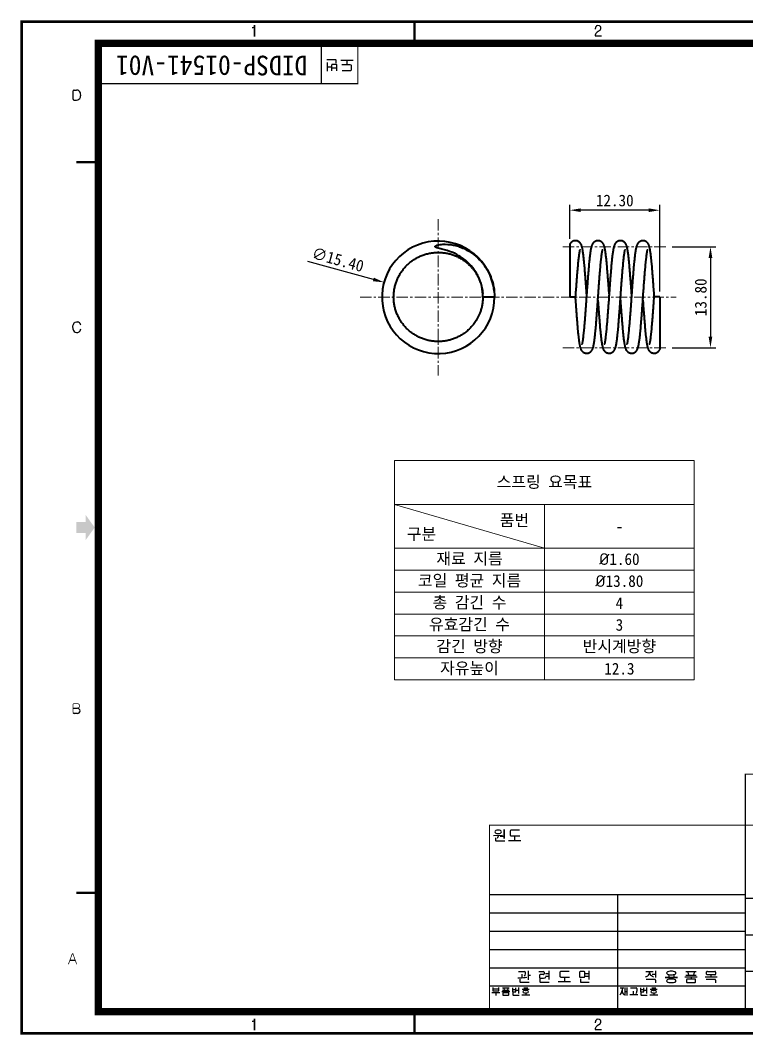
# Model space of a CAD drawing. Header units: millimetres. Extents: x 20 to 420, y 20 to 297.
# Drawn here: x 19.6 to 218.4, y 19.6 to 297.4 of the extents above; entities that cross this region are included whole.
import ezdxf

# ---------------------------------------------------------------- set-up
doc = ezdxf.new("R2010")
doc.units = ezdxf.units.MM
doc.header["$LTSCALE"] = 10
doc.header["$MEASUREMENT"] = 0
doc.linetypes.add('CENTER', pattern=[2, 1.25, -0.25, 0.25, -0.25])
doc.layers.get('0').update_dxf_attribs({"color": 6})
doc.layers.add('0 @ 1', color=6, linetype='Continuous')
for name, color, linetype, lineweight in [('CENTER', 1, 'CENTER', 9), ('DIM', 2, 'Continuous', 9), ('OUTLINE', 3, 'Continuous', 40)]:
    doc.layers.add(name, color=color, linetype=linetype, lineweight=lineweight)
doc.styles.get("Standard").update_dxf_attribs({"font": '', "height": 3.2})
doc.styles.get('Standard').set_extended_font_data('GulimChe')
doc.dimstyles.new('척도 2배 - (x.xx)', dxfattribs={"dimtxt": 3.2, "dimasz": 3, "dimexe": 1.5, "dimexo": 1.5, "dimgap": 1, "dimtad": 1, "dimlfac": 0.5, "dimzin": 0, "dimdsep": 46, "dimtxsty": 'Standard', "dimcen": 0, "dimclrd": 2, "dimclre": 2, "dimclrt": 2, "dimaunit": 1, "dimadec": 1, "dimazin": 0, "dimtfac": 0.75, "dimtmove": 0, "dimatfit": 0, "dimfxl": 1, "dimtolj": 1, "dimtzin": 0, "dimarcsym": 0})

# ---------------------------------------------------------------- blocks, each defined once
blk = doc.blocks.new('A-3_규격도면_동인광학')
blk.add_hatch(color=256).paths.add_polyline_path([(15, 137), (17.5, 137), (17.5, 135), (20, 138.5), (17.5, 142), (17.5, 140), (15, 140)])
for p, q in [((63.07, 275.38), (63.32, 275.38)), ((63.73, 272.93), (63.73, 275.99)), ((63.73, 275.99), (63.73, 272.93)), ((156.98, 274.96), (156.98, 275.22)), ((156.9, 273.09), (158.65, 273.09)), ((157.84, 274.33), (157.74, 274.26)), ((158.18, 274.56), (157.84, 274.33)), ((158.26, 274.63), (158.18, 274.56)), ((82, 270), (82, 260)), ((85.87, 266.55), (83.48, 266.55)), ((83.73, 263.42), (83.73, 265.84)), ((84.63, 264.48), (83.73, 264.48)), ((84.81, 265.01), (84.81, 263.52)), ((86.28, 264.22), (84.81, 264.22)), ((86.07, 265.22), (84.99, 265.22)), ((86.06, 265.64), (86.06, 266.4)), ((86.28, 263.52), (86.28, 265.05)), ((90.69, 266.36), (87.36, 266.36)), ((90.02, 265.12), (87.64, 265.12)), ((89.03, 265.33), (89.03, 266.36)), ((90.27, 263.83), (90.27, 264.89)), ((87.68, 263.62), (90.05, 263.62)), ((14.11, 255.76), (14.11, 258)), ((14.35, 258.23), (15.04, 258.23)), ((16.18, 193.86), (16.14, 194.04)), ((14.1, 89.02), (15.24, 89.02)), ((15.24, 89.02), (15.26, 89.02)), ((15.31, 87.56), (14.35, 87.56)), ((131.98, 53.34), (131.98, 55.81)), ((131.98, 55.81), (131.98, 53.34)), ((136.23, 55.6), (133.86, 55.6)), ((129.11, 54.2), (131.59, 54.27)), ((129.66, 53.56), (129.66, 52.9)), ((130.36, 54.23), (130.37, 53.91)), ((131.98, 53.87), (130.96, 53.87)), ((133.22, 52.86), (136.55, 52.86)), ((133.64, 55.39), (133.64, 54.33)), ((133.89, 54.1), (136.27, 54.1)), ((134.88, 53.9), (134.88, 52.86)), ((129.87, 52.68), (132.24, 52.68)), ((128, 38), (198, 38)), ((163, 38), (163, 7)), ((198, 37), (253, 37)), ((128, 33), (198, 33)), ((128, 28), (198, 28)), ((198, 27), (253, 27)), ((128, 23), (198, 23)), ((13.21, 20.04), (14.68, 20.04)), ((128, 18), (198, 18)), ((135.98, 16.93), (137.61, 16.93)), ((138.54, 17.16), (138.54, 14.69)), ((141.51, 16.95), (142.68, 16.95)), ((142.95, 16.76), (142.95, 16.34)), ((144.21, 17.16), (144.21, 14.72)), ((147.25, 16.73), (147.25, 15.67)), ((149.84, 16.94), (147.47, 16.94)), ((152.64, 16.75), (152.64, 15.56)), ((153.9, 16.94), (152.85, 16.94)), ((154.09, 15.56), (154.09, 16.72)), ((155.19, 17.16), (155.19, 14.72)), ((170.79, 16.97), (172.81, 16.97)), ((171.8, 16.97), (171.8, 16.65)), ((173.45, 17.17), (173.45, 15.35)), ((181.75, 16.92), (184.53, 16.92)), ((182.3, 16.77), (182.47, 15.98)), ((183.97, 16.75), (183.79, 15.98)), ((187.39, 16.22), (187.39, 16.83)), ((187.63, 16.98), (189.68, 16.98)), ((189.86, 16.77), (189.86, 16.22)), ((198, 17), (253, 17)), ((135.78, 15.21), (136.3, 15.22)), ((136.3, 14.87), (136.3, 14.23)), ((136.56, 14.01), (138.83, 14.01)), ((136.81, 16.25), (136.81, 15.24)), ((139.19, 15.89), (138.54, 15.89)), ((141.65, 15.95), (141.65, 15.38)), ((141.79, 14.95), (141.79, 14.23)), ((141.83, 15.14), (142.16, 15.13)), ((142.72, 16.12), (141.88, 16.12)), ((142.04, 14.01), (144.32, 14.01)), ((143.29, 16.45), (144.21, 16.45)), ((143.29, 15.71), (144.21, 15.71)), ((146.83, 14.2), (150.16, 14.2)), ((147.5, 15.44), (149.88, 15.44)), ((148.49, 15.23), (148.49, 14.2)), ((152.84, 15.37), (153.88, 15.37)), ((152.86, 14.95), (152.86, 14.23)), ((153.11, 14.01), (155.29, 14.01)), ((154.26, 16.45), (155.19, 16.45)), ((154.27, 15.71), (155.19, 15.71)), ((170.89, 14.83), (173.22, 14.83)), ((172.54, 16.26), (173.45, 16.26)), ((173.42, 14.6), (173.42, 13.84)), ((179.41, 15.35), (176.07, 15.35)), ((176.07, 15.35), (179.41, 15.35)), ((177.03, 16.01), (177.03, 15.35)), ((178.44, 16.02), (178.44, 15.35)), ((181.47, 15.45), (184.82, 15.45)), ((181.75, 15.98), (184.53, 15.98)), ((181.9, 14.7), (181.9, 14.1)), ((184.19, 14.86), (182.09, 14.86)), ((182.14, 13.95), (184.19, 13.95)), ((183.13, 15.45), (183.13, 14.86)), ((184.37, 14.15), (184.37, 14.7)), ((186.96, 15.48), (190.31, 15.48)), ((187.31, 14.81), (189.64, 14.81)), ((189.68, 16.07), (187.58, 16.07)), ((188.63, 15.48), (188.63, 16.07)), ((189.85, 14.59), (189.85, 13.83)), ((128, 13), (198, 13)), ((128.62, 11.22), (130.85, 11.22)), ((128.91, 12.54), (128.91, 11.79)), ((128.91, 12.2), (130.56, 12.2)), ((129.05, 11.66), (130.43, 11.66)), ((129.74, 11.22), (129.74, 10.37)), ((130.56, 11.82), (130.56, 12.54)), ((131.35, 11.49), (133.58, 11.49)), ((131.53, 12.47), (133.39, 12.47)), ((131.53, 11.84), (133.39, 11.84)), ((131.9, 12.37), (132.02, 11.84)), ((132.46, 11.49), (132.46, 11.09)), ((133.02, 12.36), (132.9, 11.84)), ((134.27, 12.51), (134.27, 11.49)), ((134.27, 12.05), (135.24, 12.05)), ((134.4, 11.37), (135.13, 11.37)), ((135.24, 11.52), (135.24, 12.51)), ((135.37, 11.87), (135.96, 11.87)), ((135.96, 12.58), (135.96, 10.96)), ((136.95, 12.09), (138.89, 12.09)), ((137.37, 12.45), (138.47, 12.45)), ((137.82, 11.76), (137.91, 11.76)), ((137.91, 11.76), (138, 11.76)), ((163.75, 12.44), (164.78, 12.44)), ((164.26, 12.44), (164.26, 11.82)), ((165.05, 12.59), (165.05, 10.36)), ((165.05, 11.47), (165.59, 11.47)), ((165.59, 12.59), (165.59, 10.36)), ((166.58, 12.46), (168.15, 12.46)), ((167.34, 11.59), (167.34, 10.63)), ((168.32, 12.3), (168.32, 11.6)), ((169.29, 12.51), (169.29, 11.49)), ((169.29, 12.05), (170.27, 12.05)), ((169.42, 11.37), (170.15, 11.37)), ((170.27, 11.52), (170.27, 12.51)), ((170.39, 11.87), (170.99, 11.87)), ((170.99, 12.58), (170.99, 10.96)), ((171.97, 12.09), (173.91, 12.09)), ((172.39, 12.45), (173.49, 12.45)), ((172.84, 11.76), (172.93, 11.76)), ((172.93, 11.76), (173.03, 11.76)), ((131.64, 10.99), (131.64, 10.59)), ((133.17, 11.09), (131.76, 11.09)), ((131.8, 10.49), (133.17, 10.49)), ((133.29, 10.62), (133.29, 10.99)), ((134.41, 11.1), (134.41, 10.59)), ((134.54, 10.49), (136.13, 10.49)), ((136.81, 10.6), (139.03, 10.6)), ((137.91, 11.04), (137.82, 11.04)), ((138, 11.04), (137.91, 11.04)), ((137.91, 11.04), (137.91, 10.6)), ((166.39, 10.63), (168.62, 10.63)), ((169.43, 11.1), (169.43, 10.59)), ((169.56, 10.49), (171.15, 10.49)), ((171.83, 10.6), (174.06, 10.6)), ((172.93, 11.04), (172.84, 11.04)), ((173.03, 11.04), (172.93, 11.04)), ((172.93, 11.04), (172.93, 10.6)), ((63.07, 3.35), (63.32, 3.35)), ((63.73, 0.91), (63.73, 3.96)), ((63.73, 3.96), (63.73, 0.91)), ((156.98, 2.93), (156.98, 3.2)), ((156.9, 1.07), (158.65, 1.07)), ((157.84, 2.3), (157.74, 2.24)), ((158.18, 2.54), (157.84, 2.3)), ((158.26, 2.6), (158.18, 2.54))]:
    blk.add_line(p, q)
for points, const_width in [([(0, 0), (0, 277), (400, 277), (400, 0)], 0.7), ([(21, 6), (21, 271), (394, 271), (394, 6)], 2)]:
    blk.add_lwpolyline(points, close=True, dxfattribs=dict(const_width=const_width))
for points, const_width in [([(107.5, 277), (107.5, 270.33)], 0.7), ([(22, 260), (92, 260), (92, 270)], 0.3), ([(15, 238.5), (21.67, 238.5)], 0.7), ([(198, 7), (198, 71), (393, 71)], 0.3), ([(128, 7), (128, 57), (393, 57)], 0.3), ([(15, 38.5), (21.67, 38.5)], 0.7), ([(107.5, 0), (107.5, 6.67)], 0.7)]:
    blk.add_lwpolyline(points, dxfattribs=dict(const_width=const_width))
at = {"const_width": 0.2}
for points in [[(14.1, 87.81), (14.1, 90.08, -0.443983), (14.33, 90.29), (15.24, 90.29, -1), (15.24, 89.02), (14.1, 89.02)], [(12.79, 18.9), (13.87, 21.81, -0.756384), (14.04, 21.8), (15.09, 18.92)]]:
    blk.add_lwpolyline(points, format="xyb", dxfattribs=at)
for centre, radius, start, end in [((63.32, 275.8), 0.418, 270, 351.8564), ((157.65, 275.22), 0.675, 135.3614, 180), ((157.57, 275.31), 0.56, 116.1126, 135.3614), ((157.74, 274.95), 0.951, 75.511, 116.1126), ((157.84, 275.33), 0.566, 52.7857, 75.511), ((157.74, 275.19), 0.74, 352.4081, 52.7857), ((157.61, 275.21), 0.862, 318.1085, 352.4081), ((158.42, 273.05), 1.52, 161.3803, 178.4124), ((157.65, 273.31), 0.705, 132.8749, 161.3803), ((159.75, 271.05), 3.8, 121.9901, 132.8749), ((84.99, 265.04), 0.181, 90, 191.0214), ((85.9, 266.4), 0.157, 0, 104.5405), ((86.1, 265.05), 0.179, 0, 97.6654), ((90.04, 264.89), 0.23, 0, 93.1332), ((90.05, 263.83), 0.217, 270, 359.9617), ((14.35, 258), 0.234, 89.9627, 180), ((14.35, 255.75), 0.241, 177.6028, 269.7704), ((14.69, 339.44), 83.93, 269.7704, 270.2296), ((15.02, 256.63), 1.12, 270.2296, 341.2755), ((15.04, 257.12), 1.11, 18.7245, 90), ((14.3, 256.87), 1.88, 341.2755, 18.7245), ((15.03, 193.78), 0.968, 126.0964, 153.4408), ((14.92, 193.92), 0.786, 112.6651, 126.0964), ((15.21, 193.24), 1.52, 84.5855, 112.6651), ((15.27, 193.91), 0.857, 49.4232, 84.5855), ((15.2, 193.83), 0.962, 12.5369, 49.4232), ((15.89, 193.35), 1.93, 153.4408, 179.3877), ((15.94, 193.35), 1.97, 179.3877, 207.825), ((15.05, 192.88), 0.971, 207.825, 248.4845), ((15.15, 193.14), 1.26, 248.4845, 279.0922), ((15.2, 192.85), 0.954, 279.0922, 325.2032), ((14.87, 193.08), 1.36, 325.2032, 351.393), ((15.26, 88.29), 0.727, 273.6048, 90), ((14.35, 87.81), 0.249, 181.3239, 270), ((130.37, 53.68), 1.97, 90, 109.7033), ((130.37, 53.68), 1.97, 70.2967, 90), ((133.86, 55.39), 0.217, 90, 179.9617), ((129.85, 55.13), 0.429, 109.7033, 172.0326), ((129.85, 55.24), 0.429, 187.9674, 250.2967), ((129.87, 52.9), 0.216, 180, 270.036), ((130.37, 56.69), 1.97, 250.2967, 270), ((129.76, 53.89), 0.602, 313.5964, 1.5108), ((130.37, 56.69), 1.97, 270, 289.7033), ((130.89, 55.13), 0.429, 7.9674, 70.2967), ((130.89, 55.24), 0.429, 289.7033, 352.0326), ((133.87, 54.33), 0.23, 180, 273.1332), ((137.61, 16.7), 0.224, 5.8584, 90), ((135.83, 16.52), 2.01, 354.1416, 5.8584), ((142.68, 16.66), 0.29, 19.9366, 90), ((147.47, 16.73), 0.217, 90, 179.9617), ((152.85, 16.73), 0.211, 90, 174.1511), ((153.87, 16.72), 0.223, 0, 81.4867), ((176.82, 16.5), 0.362, 130.787, 175.4096), ((176.99, 16.31), 0.62, 105.5854, 130.787), ((177.63, 14.03), 2.98, 94.5784, 105.5854), ((177.73, 12.69), 4.33, 90, 94.5784), ((177.73, 12.69), 4.33, 85.4216, 90), ((177.84, 14.03), 2.98, 74.4146, 85.4216), ((178.48, 16.31), 0.62, 49.213, 74.4146), ((178.64, 16.5), 0.362, 4.5904, 49.213), ((187.56, 16.83), 0.163, 63.6984, 180), ((189.68, 16.8), 0.179, 352.4097, 90), ((136.15, 25.5), 10.28, 270.7952, 281.7846), ((136.52, 14.23), 0.218, 180, 278.834), ((136.77, 16.42), 1.07, 316.4472, 354.1416), ((141.88, 15.88), 0.243, 90, 162.7327), ((141.89, 15.38), 0.247, 180, 255.9206), ((142.01, 14.23), 0.218, 180, 278.834), ((142.27, 17.94), 2.82, 267.8535, 294.1102), ((142.73, 16.34), 0.223, 268.9289, 0), ((147.48, 15.67), 0.23, 180, 273.1332), ((152.83, 15.56), 0.198, 180, 272.2398), ((153.08, 14.23), 0.218, 180, 278.834), ((153.88, 15.58), 0.214, 270, 355.6406), ((170.17, 17.28), 1.89, 285.8538, 306.2125), ((170.48, 16.85), 1.37, 306.2125, 332.5484), ((170.87, 16.65), 0.93, 332.5484, 0), ((172.71, 16.65), 0.912, 180, 209.5054), ((172.86, 16.73), 1.08, 209.5054, 237.9626), ((174.78, 19.8), 4.7, 237.9626, 246.4471), ((173.22, 14.62), 0.204, 354.4055, 90), ((176.82, 16.56), 0.362, 184.5904, 229.213), ((176.82, 14.36), 0.362, 130.787, 175.4096), ((176.82, 14.42), 0.362, 184.5904, 229.213), ((176.99, 16.76), 0.62, 229.213, 254.4146), ((176.99, 14.17), 0.62, 105.5854, 130.787), ((176.99, 14.62), 0.62, 229.213, 254.4146), ((177.63, 19.03), 2.98, 254.4146, 265.4216), ((177.63, 11.89), 2.98, 94.5784, 105.5854), ((177.63, 16.89), 2.98, 254.4146, 265.4216), ((177.73, 20.38), 4.33, 265.4216, 270), ((177.73, 10.55), 4.33, 90, 94.5784), ((177.73, 18.24), 4.33, 265.4216, 270), ((177.73, 20.38), 4.33, 270, 274.5784), ((177.73, 10.55), 4.33, 85.4216, 90), ((177.73, 18.24), 4.33, 270, 274.5784), ((177.84, 19.03), 2.98, 274.5784, 285.5854), ((177.84, 11.89), 2.98, 74.4146, 85.4216), ((177.84, 16.89), 2.98, 274.5784, 285.5854), ((178.48, 16.76), 0.62, 285.5854, 310.787), ((178.48, 14.17), 0.62, 49.213, 74.4146), ((178.48, 14.62), 0.62, 285.5854, 310.787), ((178.64, 16.56), 0.362, 310.787, 355.4096), ((178.64, 14.36), 0.362, 4.5904, 49.213), ((178.64, 14.42), 0.362, 310.787, 355.4096), ((182.09, 14.67), 0.187, 90, 169.1835), ((182.07, 14.1), 0.163, 180, 296.3016), ((184.22, 14.7), 0.154, 0, 98.8347), ((184.19, 14.13), 0.179, 270, 7.5903), ((187.58, 16.26), 0.187, 190.8165, 270), ((189.64, 14.61), 0.204, 354.4055, 90), ((189.71, 16.22), 0.154, 261.1653, 0), ((129.04, 11.79), 0.131, 180, 274.282), ((130.43, 11.79), 0.133, 270, 11.7778), ((134.39, 11.49), 0.12, 180, 277.6654), ((135.13, 11.5), 0.121, 270, 11.0214), ((137.46, 11.37), 0.306, 117.2376, 174.097), ((137.46, 11.43), 0.306, 185.903, 242.7624), ((137.82, 10.66), 1.1, 90, 117.2376), ((137.82, 12.14), 1.1, 242.7624, 270), ((138, 10.66), 1.1, 62.7624, 90), ((138, 12.14), 1.1, 270, 297.2376), ((138.37, 11.37), 0.306, 5.903, 62.7624), ((138.37, 11.43), 0.306, 297.2376, 354.097), ((162.62, 11.82), 1.64, 310.6997, 0), ((165.87, 11.82), 1.61, 180, 230.1829), ((167.35, 11.6), 0.979, 320.2059, 0), ((168.15, 12.28), 0.178, 4.5, 90), ((169.41, 11.49), 0.12, 180, 277.6654), ((170.15, 11.5), 0.121, 270, 11.0214), ((172.48, 11.37), 0.306, 117.2376, 174.097), ((172.48, 11.43), 0.306, 185.903, 242.7624), ((172.84, 10.66), 1.1, 90, 117.2376), ((172.84, 12.14), 1.1, 242.7624, 270), ((173.03, 10.66), 1.1, 62.7624, 90), ((173.03, 12.14), 1.1, 270, 297.2376), ((173.39, 11.37), 0.306, 5.903, 62.7624), ((173.39, 11.43), 0.306, 297.2376, 354.097), ((131.76, 10.97), 0.125, 90, 169.1835), ((131.75, 10.59), 0.108, 180, 296.3016), ((133.18, 10.99), 0.103, 0, 98.8347), ((133.17, 10.61), 0.119, 270, 7.5903), ((134.52, 10.59), 0.105, 180, 284.5405), ((169.54, 10.59), 0.105, 180, 284.5405), ((63.32, 3.77), 0.418, 270, 351.8564), ((157.65, 3.2), 0.675, 135.3614, 180), ((157.57, 3.28), 0.56, 116.1126, 135.3614), ((157.74, 2.93), 0.951, 75.511, 116.1126), ((157.84, 3.3), 0.566, 52.7857, 75.511), ((157.74, 3.16), 0.74, 352.4081, 52.7857), ((157.61, 3.18), 0.862, 318.1085, 352.4081), ((158.42, 1.02), 1.52, 161.3803, 178.4124), ((157.65, 1.28), 0.705, 132.8749, 161.3803), ((159.75, -0.98), 3.8, 121.9901, 132.8749)]:
    blk.add_arc(centre, radius, start, end)
blk = doc.blocks.new('*D13')
at = {"layer": 'Defpoints', "color": 0, "ltscale": 0.5, "transparency": 16777216}
for p in [(119.15, 225.61), (148.84, 217.43)]:
    blk.add_point(p, dxfattribs=at)
at = {"layer": 'DIM', "color": 2, "lineweight": -2, "ltscale": 0.5, "transparency": 16777216}
blk.add_line((116.26, 226.41), (98.29, 231.36), dxfattribs=at)
at = {"layer": 'DIM', "color": 2, "ltscale": 0.5, "transparency": 16777216}
blk.add_solid([(116.39, 226.89), (116.12, 225.92), (119.15, 225.61)], dxfattribs=at)
at = {"layer": 'DIM', "color": 2, "ltscale": 0.5, "transparency": 16777216, "insert": (106.53, 231.83), "char_height": 3.2, "attachment_point": 5, "rotation": 344.5919}
blk.add_mtext('\\A1;∅15.40', dxfattribs=at)
blk = doc.blocks.new('*D14')
at = {"layer": 'Defpoints', "color": 0, "ltscale": 0.5, "transparency": 16777216}
for p in [(196.48, 235.32), (196.48, 207.72), (208.45, 207.72)]:
    blk.add_point(p, dxfattribs=at)
at = {"layer": 'DIM', "color": 2, "lineweight": -2, "ltscale": 0.5, "transparency": 16777216}
for p, q in [((197.98, 235.32), (209.95, 235.32)), ((208.45, 232.32), (208.45, 210.72)), ((197.98, 207.72), (209.95, 207.72))]:
    blk.add_line(p, q, dxfattribs=at)
at = {"layer": 'DIM', "color": 2, "ltscale": 0.5, "transparency": 16777216}
for points in [[(207.95, 232.32), (208.95, 232.32), (208.45, 235.32)], [(207.95, 210.72), (208.95, 210.72), (208.45, 207.72)]]:
    blk.add_solid(points, dxfattribs=at)
at = {"layer": 'DIM', "color": 2, "ltscale": 0.5, "transparency": 16777216, "insert": (205.8, 221.52), "char_height": 3.2, "attachment_point": 5, "rotation": 90}
blk.add_mtext('\\A1;13.80', dxfattribs=at)
blk = doc.blocks.new('*D15')
at = {"layer": 'Defpoints', "color": 0, "ltscale": 0.5, "transparency": 16777216}
for p in [(169.97, 245.36), (169.97, 236.04), (194.57, 221.61)]:
    blk.add_point(p, dxfattribs=at)
at = {"layer": 'DIM', "color": 2, "lineweight": -2, "ltscale": 0.5, "transparency": 16777216}
for p, q in [((169.97, 237.54), (169.97, 246.86)), ((191.57, 245.36), (172.97, 245.36)), ((194.57, 223.11), (194.57, 246.86))]:
    blk.add_line(p, q, dxfattribs=at)
at = {"layer": 'DIM', "color": 2, "ltscale": 0.5, "transparency": 16777216}
for points in [[(172.97, 245.86), (172.97, 244.86), (169.97, 245.36)], [(191.57, 245.86), (191.57, 244.86), (194.57, 245.36)]]:
    blk.add_solid(points, dxfattribs=at)
at = {"layer": 'DIM', "color": 2, "ltscale": 0.5, "transparency": 16777216, "insert": (182.27, 248), "char_height": 3.2, "attachment_point": 5}
blk.add_mtext('\\A1;12.30', dxfattribs=at)

msp = doc.modelspace()

# ---------------------------------------------------------------- linework, layer by layer
at = {"layer": 'CENTER', "ltscale": 0.25}
for p, q in [((133.995, 242.918), (133.995, 200.118)), ((168.086, 235.318), (196.484, 235.318)), ((112.579, 221.518), (199.037, 221.518)), ((168.086, 207.718), (196.484, 207.718))]:
    msp.add_line(p, q, dxfattribs=at)
at = {"layer": 'DIM'}
for p, q in [((122.04, 116.82), (122.04, 176.82)), ((204.038, 176.82), (122.04, 176.82)), ((204.038, 116.82), (204.038, 176.82)), ((204.038, 164.82), (122.04, 164.82)), ((163.039, 152.82), (122.04, 164.82)), ((163.039, 116.82), (163.039, 164.82)), ((204.038, 152.82), (122.04, 152.82)), ((204.038, 146.82), (122.04, 146.82)), ((204.038, 140.82), (122.04, 140.82)), ((204.038, 134.82), (122.04, 134.82)), ((204.038, 128.82), (122.04, 128.82)), ((204.038, 122.82), (122.04, 122.82)), ((204.038, 116.82), (122.04, 116.82))]:
    msp.add_line(p, q, dxfattribs=at)
at = {"layer": 'OUTLINE'}
for p, q in [((146.188, 221.609), (149.388, 221.609)), ((169.971, 221.609), (171.571, 221.609)), ((194.571, 221.609), (192.971, 221.609))]:
    msp.add_line(p, q, dxfattribs=at)
msp.add_arc((133.995, 221.518), 15.394, 6.09651, 0.33824, dxfattribs=at)
for points, knots in [([(146.188, 221.609), (146.188, 222.573), (146.081, 223.524), (145.76, 224.931), (145.627, 225.394), (145.313, 226.295), (145.132, 226.735), (144.721, 227.593), (144.492, 228.012), (143.985, 228.827), (143.708, 229.222), (142.822, 230.349), (142.158, 231.03), (141.05, 231.95), (140.662, 232.238), (139.868, 232.769), (139.458, 233.012), (138.197, 233.681), (137.304, 234.042), (135.929, 234.475), (135.465, 234.601), (134.765, 234.776), (134.531, 234.832), (134.064, 234.946), (133.83, 235.002), (133.486, 235.112), (133.371, 235.152), (133.215, 235.243), (133.162, 235.279), (133.122, 235.36), (133.118, 235.392), (133.134, 235.451), (133.152, 235.477), (133.212, 235.544), (133.263, 235.578), (133.366, 235.638), (133.419, 235.664), (133.583, 235.734), (133.697, 235.772), (134.267, 235.936), (134.737, 235.996), (136.158, 236.086), (137.094, 236.007), (138.487, 235.735), (138.946, 235.618), (139.841, 235.339), (140.279, 235.177), (141.139, 234.809), (141.559, 234.603), (142.383, 234.145), (142.786, 233.894), (143.944, 233.088), (144.654, 232.48), (145.63, 231.464), (145.942, 231.106), (146.525, 230.365), (146.797, 229.983), (147.555, 228.803), (147.985, 227.971), (148.686, 226.214), (148.948, 225.314), (149.299, 223.486), (149.388, 222.556), (149.388, 221.609)], [0, 0, 0, 0, 0.0625, 0.0625, 0.09375, 0.09375, 0.125, 0.125, 0.15625, 0.15625, 0.1875, 0.1875, 0.25, 0.25, 0.28125, 0.28125, 0.3125, 0.3125, 0.375, 0.375, 0.40625, 0.40625, 0.421875, 0.421875, 0.4375, 0.4375, 0.4453125, 0.4453125, 0.4492187, 0.4492187, 0.4511719, 0.4511719, 0.453125, 0.453125, 0.4570312, 0.4570312, 0.4609375, 0.4609375, 0.46875, 0.46875, 0.5, 0.5, 0.5625, 0.5625, 0.59375, 0.59375, 0.625, 0.625, 0.65625, 0.65625, 0.6875, 0.6875, 0.75, 0.75, 0.78125, 0.78125, 0.8125, 0.8125, 0.875, 0.875, 0.9375, 0.9375, 1, 1, 1, 1]), ([(174.584, 222.509), (174.582, 222.531), (174.567, 222.749), (174.536, 223.194), (174.488, 223.856), (174.43, 224.65), (174.363, 225.556), (174.287, 226.563), (174.208, 227.581), (174.127, 228.583), (174.048, 229.547), (173.977, 230.384), (173.909, 231.106), (173.848, 231.725), (173.786, 232.306), (173.719, 232.886), (173.65, 233.43), (173.582, 233.916), (173.521, 234.304), (173.465, 234.632), (173.404, 234.949), (173.34, 235.236), (173.273, 235.48), (173.207, 235.684), (173.135, 235.866), (173.063, 236.016), (172.984, 236.157), (172.881, 236.31), (172.751, 236.466), (172.597, 236.612), (172.416, 236.749), (172.14, 236.897), (171.842, 236.984), (171.568, 237.013), (171.327, 237.005), (171.046, 236.953), (170.778, 236.849), (170.562, 236.72), (170.403, 236.596), (170.289, 236.486), (170.21, 236.399), (170.129, 236.298), (170.045, 236.177), (169.995, 236.084), (169.97, 236.038)], [0, 0, 0, 0, 0.0025563, 0.0264207, 0.05394, 0.0831409, 0.1238601, 0.1665369, 0.2110471, 0.2569287, 0.3025597, 0.3479408, 0.3822594, 0.4167743, 0.451424, 0.4855249, 0.5271363, 0.5640613, 0.5962504, 0.6245616, 0.6542464, 0.6862912, 0.7118526, 0.7354165, 0.7560862, 0.7738494, 0.7848529, 0.7974115, 0.8117121, 0.8235447, 0.8366165, 0.8524108, 0.8699754, 0.8817575, 0.8938954, 0.9063709, 0.9226587, 0.9354871, 0.9461867, 0.9546357, 0.9613984, 0.9691722, 0.9844132, 1, 1, 1, 1]), ([(180.734, 222.509), (180.732, 222.531), (180.717, 222.749), (180.686, 223.194), (180.638, 223.856), (180.58, 224.65), (180.513, 225.556), (180.437, 226.563), (180.358, 227.581), (180.277, 228.583), (180.198, 229.547), (180.127, 230.384), (180.059, 231.106), (179.998, 231.725), (179.936, 232.306), (179.869, 232.886), (179.8, 233.43), (179.732, 233.916), (179.671, 234.304), (179.615, 234.632), (179.554, 234.949), (179.49, 235.236), (179.423, 235.48), (179.357, 235.684), (179.285, 235.866), (179.213, 236.016), (179.134, 236.157), (179.031, 236.31), (178.901, 236.466), (178.747, 236.612), (178.566, 236.749), (178.29, 236.897), (177.992, 236.984), (177.718, 237.013), (177.477, 237.005), (177.196, 236.953), (176.928, 236.849), (176.712, 236.72), (176.553, 236.596), (176.439, 236.486), (176.36, 236.399), (176.279, 236.298), (176.189, 236.167), (176.096, 236.001), (176.01, 235.811), (175.933, 235.603), (175.856, 235.348), (175.782, 235.038), (175.711, 234.683), (175.644, 234.293), (175.584, 233.902), (175.53, 233.523), (175.481, 233.14), (175.426, 232.693), (175.363, 232.141), (175.292, 231.458), (175.217, 230.673), (175.141, 229.806), (175.065, 228.885), (174.987, 227.925), (174.909, 226.933), (174.831, 225.916), (174.753, 224.874), (174.675, 223.807), (174.598, 222.714), (174.525, 221.67), (174.457, 220.686), (174.392, 219.763), (174.324, 218.828), (174.253, 217.869), (174.178, 216.882), (174.1, 215.88), (174.021, 214.892), (173.942, 213.945), (173.867, 213.057), (173.79, 212.232), (173.712, 211.472), (173.635, 210.799), (173.564, 210.23), (173.499, 209.77), (173.443, 209.409), (173.392, 209.114), (173.346, 208.888), (173.316, 208.747), (173.29, 208.659), (173.296, 208.669), (173.297, 208.671)], [0, 0, 0, 0, 0.0009999, 0.0103341, 0.0210978, 0.0325194, 0.0484461, 0.0651385, 0.082548, 0.1004939, 0.1183418, 0.136092, 0.1495152, 0.1630152, 0.1765679, 0.189906, 0.2061817, 0.2206244, 0.2332147, 0.2442882, 0.255899, 0.2684328, 0.2784308, 0.2876475, 0.2957321, 0.30268, 0.3069838, 0.3118959, 0.3174894, 0.3221176, 0.3272304, 0.3334081, 0.3402782, 0.3448866, 0.3496342, 0.3545138, 0.3608846, 0.3659022, 0.3700872, 0.3733919, 0.376037, 0.3790776, 0.3850389, 0.3923655, 0.4008173, 0.4096637, 0.4188538, 0.4325865, 0.4470412, 0.460661, 0.4730022, 0.4840462, 0.4941116, 0.5050062, 0.5190954, 0.5346305, 0.5515498, 0.568994, 0.5862369, 0.6034513, 0.6205824, 0.6375768, 0.6544717, 0.6715835, 0.6888956, 0.7063468, 0.7209023, 0.7354055, 0.7501596, 0.765743, 0.7821317, 0.799276, 0.8170548, 0.8347432, 0.8521675, 0.869605, 0.8870387, 0.9043251, 0.9204519, 0.9351046, 0.9482635, 0.9601669, 0.972619, 0.9859869, 0.9965218, 1, 1, 1, 1]), ([(186.884, 222.509), (186.882, 222.531), (186.867, 222.749), (186.836, 223.194), (186.788, 223.856), (186.73, 224.65), (186.663, 225.556), (186.587, 226.563), (186.508, 227.581), (186.427, 228.583), (186.348, 229.547), (186.277, 230.384), (186.209, 231.106), (186.148, 231.725), (186.086, 232.306), (186.019, 232.886), (185.95, 233.43), (185.882, 233.916), (185.821, 234.304), (185.765, 234.632), (185.704, 234.949), (185.64, 235.236), (185.573, 235.48), (185.507, 235.684), (185.435, 235.866), (185.363, 236.016), (185.284, 236.157), (185.181, 236.31), (185.051, 236.466), (184.897, 236.612), (184.716, 236.749), (184.44, 236.897), (184.142, 236.984), (183.868, 237.013), (183.627, 237.005), (183.346, 236.953), (183.078, 236.849), (182.862, 236.72), (182.703, 236.596), (182.589, 236.486), (182.51, 236.399), (182.429, 236.298), (182.339, 236.167), (182.246, 236.001), (182.16, 235.811), (182.083, 235.603), (182.006, 235.348), (181.932, 235.038), (181.861, 234.683), (181.794, 234.293), (181.734, 233.902), (181.68, 233.523), (181.631, 233.14), (181.576, 232.693), (181.513, 232.141), (181.442, 231.458), (181.367, 230.673), (181.291, 229.806), (181.215, 228.885), (181.137, 227.925), (181.059, 226.933), (180.981, 225.916), (180.903, 224.874), (180.825, 223.807), (180.748, 222.714), (180.675, 221.67), (180.607, 220.686), (180.542, 219.763), (180.474, 218.828), (180.403, 217.869), (180.328, 216.882), (180.25, 215.88), (180.171, 214.892), (180.092, 213.945), (180.017, 213.057), (179.94, 212.232), (179.862, 211.472), (179.785, 210.799), (179.714, 210.23), (179.649, 209.77), (179.593, 209.409), (179.542, 209.114), (179.496, 208.888), (179.466, 208.747), (179.44, 208.659), (179.446, 208.669), (179.447, 208.671)], [0, 0, 0, 0, 0.0009999, 0.0103341, 0.0210978, 0.0325194, 0.0484461, 0.0651385, 0.082548, 0.1004939, 0.1183418, 0.136092, 0.1495152, 0.1630152, 0.1765679, 0.189906, 0.2061817, 0.2206244, 0.2332147, 0.2442882, 0.255899, 0.2684328, 0.2784308, 0.2876475, 0.2957321, 0.30268, 0.3069838, 0.3118959, 0.3174894, 0.3221176, 0.3272304, 0.3334081, 0.3402782, 0.3448866, 0.3496342, 0.3545138, 0.3608846, 0.3659022, 0.3700872, 0.3733919, 0.376037, 0.3790776, 0.3850389, 0.3923655, 0.4008173, 0.4096637, 0.4188538, 0.4325865, 0.4470412, 0.460661, 0.4730022, 0.4840462, 0.4941116, 0.5050062, 0.5190954, 0.5346305, 0.5515498, 0.568994, 0.5862369, 0.6034513, 0.6205824, 0.6375768, 0.6544717, 0.6715835, 0.6888956, 0.7063468, 0.7209023, 0.7354055, 0.7501596, 0.765743, 0.7821317, 0.799276, 0.8170548, 0.8347432, 0.8521675, 0.869605, 0.8870387, 0.9043251, 0.9204519, 0.9351046, 0.9482635, 0.9601669, 0.972619, 0.9859869, 0.9965218, 1, 1, 1, 1]), ([(193.096, 221.609), (193.085, 221.764), (193.063, 222.086), (193.027, 222.605), (192.986, 223.194), (192.938, 223.856), (192.88, 224.65), (192.813, 225.556), (192.737, 226.563), (192.658, 227.581), (192.577, 228.583), (192.498, 229.547), (192.427, 230.384), (192.359, 231.106), (192.298, 231.725), (192.236, 232.306), (192.169, 232.886), (192.1, 233.43), (192.032, 233.916), (191.971, 234.304), (191.915, 234.632), (191.854, 234.949), (191.79, 235.236), (191.723, 235.48), (191.657, 235.684), (191.585, 235.866), (191.513, 236.016), (191.434, 236.157), (191.331, 236.31), (191.201, 236.466), (191.047, 236.612), (190.866, 236.749), (190.59, 236.897), (190.292, 236.984), (190.018, 237.013), (189.777, 237.005), (189.496, 236.953), (189.228, 236.849), (189.012, 236.72), (188.853, 236.596), (188.739, 236.486), (188.66, 236.399), (188.579, 236.298), (188.489, 236.167), (188.396, 236.001), (188.31, 235.811), (188.233, 235.603), (188.156, 235.348), (188.082, 235.038), (188.011, 234.683), (187.944, 234.293), (187.884, 233.902), (187.83, 233.523), (187.781, 233.14), (187.726, 232.693), (187.663, 232.141), (187.592, 231.458), (187.517, 230.673), (187.441, 229.806), (187.365, 228.885), (187.287, 227.925), (187.209, 226.933), (187.131, 225.916), (187.053, 224.874), (186.975, 223.807), (186.898, 222.714), (186.847, 221.978), (186.821, 221.609)], [0, 0, 0, 0, 0.0102058, 0.0210857, 0.0340402, 0.0489786, 0.06483, 0.0869338, 0.1101003, 0.1342621, 0.1591684, 0.1839385, 0.208573, 0.2272024, 0.2459384, 0.2647475, 0.2832587, 0.3058469, 0.3258912, 0.3433646, 0.358733, 0.3748469, 0.392242, 0.4061177, 0.418909, 0.4301293, 0.4397718, 0.4457449, 0.4525622, 0.4603251, 0.4667483, 0.4738441, 0.4824178, 0.4919525, 0.4983483, 0.5049372, 0.5117093, 0.5205509, 0.5275147, 0.5333228, 0.5379092, 0.5415803, 0.5458001, 0.5540736, 0.5642417, 0.5759716, 0.5882489, 0.6010034, 0.6200624, 0.6401233, 0.6590255, 0.6761532, 0.6914806, 0.7054498, 0.7205698, 0.7401235, 0.7616839, 0.7851653, 0.8093752, 0.8333057, 0.8571967, 0.8809721, 0.9045577, 0.9280052, 0.9517538, 0.9757803, 1, 1, 1, 1]), ([(146.188, 221.609), (146.178, 221.222), (146.157, 220.468), (145.997, 219.378), (145.765, 218.367), (145.468, 217.445), (145.13, 216.614), (144.767, 215.875), (144.393, 215.225), (144.008, 214.637), (143.62, 214.112), (143.224, 213.63), (142.825, 213.191), (142.406, 212.771), (141.961, 212.368), (141.493, 211.983), (140.878, 211.528), (140.096, 211.029), (139.136, 210.53), (138.138, 210.119), (137.109, 209.798), (136.053, 209.568), (134.973, 209.432), (133.881, 209.393), (132.79, 209.451), (131.713, 209.606), (130.662, 209.855), (129.638, 210.194), (128.646, 210.623), (127.689, 211.142), (126.779, 211.746), (125.927, 212.43), (125.143, 213.183), (124.433, 213.998), (123.8, 214.87), (123.244, 215.796), (122.769, 216.775), (122.382, 217.797), (122.088, 218.849), (121.89, 219.919), (121.788, 220.996), (121.781, 222.073), (121.87, 223.15), (122.055, 224.221), (122.336, 225.276), (122.71, 226.303), (123.173, 227.288), (123.718, 228.222), (124.341, 229.102), (125.04, 229.925), (125.815, 230.688), (126.659, 231.382), (127.561, 231.998), (128.512, 232.529), (129.5, 232.97), (130.519, 233.321), (131.566, 233.582), (132.639, 233.75), (133.729, 233.822), (134.821, 233.796), (135.904, 233.674), (136.964, 233.457), (137.984, 233.152), (138.952, 232.769), (139.734, 232.381), (140.348, 232.025), (140.812, 231.727), (141.258, 231.411), (141.711, 231.059), (142.196, 230.644), (142.725, 230.136), (143.259, 229.554), (143.782, 228.9), (144.284, 228.176), (144.771, 227.346), (145.169, 226.519), (145.482, 225.723), (145.722, 224.982), (145.92, 224.195), (146.07, 223.391), (146.122, 222.846), (146.147, 222.582)], [0, 0, 0, 0, 0.01532449, 0.02988377, 0.04359689, 0.05640327, 0.06826119, 0.07914549, 0.08904469, 0.09795808, 0.10697896, 0.11491943, 0.12266731, 0.13051121, 0.13844264, 0.14645246, 0.15453097, 0.16879955, 0.18315265, 0.19739427, 0.21153627, 0.22581581, 0.24020504, 0.25464845, 0.26908841, 0.2834665, 0.29772586, 0.3118742, 0.32615099, 0.34053891, 0.35498082, 0.36941848, 0.38379596, 0.398057, 0.41219649, 0.4264586, 0.44083878, 0.45527996, 0.46972374, 0.48411163, 0.49838625, 0.51252842, 0.52678028, 0.54115175, 0.55558606, 0.57002721, 0.58441822, 0.59870184, 0.61284948, 0.6270971, 0.64146832, 0.65590627, 0.67035261, 0.68474887, 0.69903863, 0.7131848, 0.72741509, 0.7417737, 0.75620514, 0.77065281, 0.78505814, 0.7993636, 0.81347377, 0.82722518, 0.84059646, 0.8480459, 0.85534345, 0.8624809, 0.86968888, 0.87808201, 0.8877845, 0.89876156, 0.90937136, 0.92095405, 0.93365976, 0.94748062, 0.95730044, 0.96758593, 0.9783158, 0.98946294, 1, 1, 1, 1]), ([(169.971, 236.037), (169.971, 236.038), (169.971, 236.047), (169.971, 235.962), (169.971, 235.784), (169.971, 235.497), (169.971, 235.114), (169.971, 234.642), (169.971, 234.087), (169.971, 233.45), (169.971, 232.738), (169.971, 231.957), (169.971, 231.099), (169.971, 230.165), (169.971, 229.159), (169.971, 228.104), (169.971, 226.952), (169.971, 225.701), (169.971, 224.356), (169.971, 222.988), (169.971, 222.068), (169.971, 221.609)], [0, 0, 0, 0, 0.0067746, 0.0553337, 0.1038084, 0.1562121, 0.2088035, 0.261408, 0.3138297, 0.3664502, 0.4192424, 0.4720392, 0.5246661, 0.5797936, 0.6351058, 0.6904204, 0.745551, 0.8090228, 0.8727729, 0.9365253, 1, 1, 1, 1]), ([(171.571, 221.609), (171.592, 221.917), (171.635, 222.532), (171.7, 223.454), (171.768, 224.389), (171.839, 225.348), (171.914, 226.335), (171.992, 227.337), (172.072, 228.325), (172.15, 229.272), (172.225, 230.16), (172.303, 230.986), (172.381, 231.745), (172.457, 232.418), (172.529, 232.988), (172.593, 233.447), (172.649, 233.809), (172.701, 234.103), (172.746, 234.329), (172.776, 234.47), (172.802, 234.558), (172.796, 234.548), (172.795, 234.546)], [0, 0, 0, 0, 0.0495669, 0.0989558, 0.1491992, 0.2022666, 0.2580762, 0.3164589, 0.3770027, 0.4372381, 0.4965746, 0.5559559, 0.6153242, 0.6741909, 0.7291088, 0.7790066, 0.8238176, 0.8643533, 0.9067575, 0.9522803, 0.9881554, 1, 1, 1, 1]), ([(177.721, 221.609), (177.742, 221.917), (177.785, 222.532), (177.85, 223.454), (177.918, 224.389), (177.989, 225.348), (178.064, 226.335), (178.142, 227.337), (178.222, 228.325), (178.3, 229.272), (178.375, 230.16), (178.453, 230.986), (178.531, 231.745), (178.607, 232.418), (178.679, 232.988), (178.743, 233.447), (178.799, 233.809), (178.851, 234.103), (178.896, 234.329), (178.926, 234.47), (178.952, 234.558), (178.946, 234.548), (178.945, 234.546)], [0, 0, 0, 0, 0.04956686, 0.09895575, 0.14919916, 0.20226658, 0.25807618, 0.31645895, 0.37700265, 0.43723814, 0.49657459, 0.55595593, 0.61532422, 0.67419089, 0.72910884, 0.77900656, 0.82381758, 0.86435328, 0.90675745, 0.95228026, 0.9881554, 1, 1, 1, 1]), ([(183.871, 221.609), (183.892, 221.917), (183.935, 222.532), (184, 223.454), (184.068, 224.389), (184.139, 225.348), (184.214, 226.335), (184.292, 227.337), (184.372, 228.325), (184.45, 229.272), (184.525, 230.16), (184.603, 230.986), (184.681, 231.745), (184.757, 232.418), (184.829, 232.988), (184.893, 233.447), (184.949, 233.809), (185.001, 234.103), (185.046, 234.329), (185.076, 234.47), (185.102, 234.558), (185.096, 234.548), (185.095, 234.546)], [0, 0, 0, 0, 0.0495669, 0.0989558, 0.1491992, 0.2022666, 0.2580762, 0.3164589, 0.3770027, 0.4372381, 0.4965746, 0.5559559, 0.6153242, 0.6741909, 0.7291088, 0.7790066, 0.8238176, 0.8643533, 0.9067575, 0.9522803, 0.9881554, 1, 1, 1, 1]), ([(190.021, 221.609), (190.042, 221.917), (190.085, 222.532), (190.15, 223.454), (190.218, 224.389), (190.289, 225.348), (190.364, 226.335), (190.442, 227.337), (190.522, 228.325), (190.6, 229.272), (190.675, 230.16), (190.753, 230.986), (190.831, 231.745), (190.907, 232.418), (190.979, 232.988), (191.043, 233.447), (191.099, 233.809), (191.151, 234.103), (191.196, 234.329), (191.226, 234.47), (191.252, 234.558), (191.246, 234.548), (191.245, 234.546)], [0, 0, 0, 0, 0.0495669, 0.0989558, 0.1491992, 0.2022666, 0.2580762, 0.3164589, 0.3770027, 0.4372381, 0.4965746, 0.5559559, 0.6153242, 0.6741909, 0.7291088, 0.7790066, 0.8238176, 0.8643533, 0.9067575, 0.9522803, 0.9881554, 1, 1, 1, 1]), ([(171.446, 221.609), (171.457, 221.453), (171.479, 221.131), (171.515, 220.613), (171.557, 220.023), (171.604, 219.361), (171.662, 218.567), (171.729, 217.662), (171.805, 216.655), (171.885, 215.637), (171.965, 214.634), (172.044, 213.67), (172.116, 212.833), (172.183, 212.112), (172.245, 211.492), (172.307, 210.911), (172.374, 210.331), (172.443, 209.787), (172.511, 209.301), (172.571, 208.913), (172.627, 208.585), (172.688, 208.269), (172.753, 207.981), (172.819, 207.737), (172.885, 207.534), (172.958, 207.351), (173.029, 207.202), (173.108, 207.061), (173.211, 206.907), (173.342, 206.751), (173.496, 206.605), (173.676, 206.468), (173.952, 206.32), (174.25, 206.233), (174.524, 206.204), (174.766, 206.212), (175.046, 206.265), (175.314, 206.368), (175.53, 206.497), (175.69, 206.621), (175.804, 206.731), (175.882, 206.818), (175.963, 206.919), (176.053, 207.05), (176.146, 207.217), (176.232, 207.406), (176.309, 207.615), (176.386, 207.87), (176.461, 208.179), (176.531, 208.535), (176.598, 208.924), (176.658, 209.315), (176.712, 209.695), (176.762, 210.077), (176.816, 210.524), (176.879, 211.076), (176.95, 211.759), (177.026, 212.544), (177.102, 213.411), (177.178, 214.332), (177.255, 215.292), (177.333, 216.284), (177.411, 217.301), (177.489, 218.343), (177.567, 219.411), (177.645, 220.503), (177.696, 221.239), (177.721, 221.609)], [0, 0, 0, 0, 0.0102058, 0.0210857, 0.0340402, 0.0489786, 0.06483, 0.0869338, 0.1101003, 0.1342621, 0.1591684, 0.1839385, 0.208573, 0.2272024, 0.2459384, 0.2647475, 0.2832587, 0.3058469, 0.3258912, 0.3433646, 0.358733, 0.3748469, 0.392242, 0.4061177, 0.418909, 0.4301293, 0.4397718, 0.4457449, 0.4525622, 0.4603251, 0.4667483, 0.4738441, 0.4824178, 0.4919525, 0.4983483, 0.5049372, 0.5117093, 0.5205509, 0.5275147, 0.5333228, 0.5379092, 0.5415803, 0.5458001, 0.5540736, 0.5642417, 0.5759716, 0.5882489, 0.6010034, 0.6200624, 0.6401233, 0.6590255, 0.6761532, 0.6914806, 0.7054498, 0.7205698, 0.7401235, 0.7616839, 0.7851653, 0.8093752, 0.8333057, 0.8571967, 0.8809721, 0.9045577, 0.9280052, 0.9517538, 0.9757803, 1, 1, 1, 1]), ([(177.659, 220.708), (177.66, 220.687), (177.675, 220.468), (177.707, 220.023), (177.754, 219.361), (177.812, 218.567), (177.879, 217.662), (177.955, 216.655), (178.035, 215.637), (178.115, 214.634), (178.194, 213.67), (178.266, 212.833), (178.333, 212.112), (178.395, 211.492), (178.457, 210.911), (178.524, 210.331), (178.593, 209.787), (178.661, 209.301), (178.721, 208.913), (178.777, 208.585), (178.838, 208.269), (178.903, 207.981), (178.969, 207.737), (179.035, 207.534), (179.108, 207.351), (179.179, 207.202), (179.258, 207.061), (179.361, 206.907), (179.492, 206.751), (179.646, 206.605), (179.826, 206.468), (180.102, 206.32), (180.4, 206.233), (180.674, 206.204), (180.916, 206.212), (181.196, 206.265), (181.464, 206.368), (181.68, 206.497), (181.84, 206.621), (181.954, 206.731), (182.032, 206.818), (182.113, 206.919), (182.203, 207.05), (182.296, 207.217), (182.382, 207.406), (182.459, 207.615), (182.536, 207.87), (182.611, 208.179), (182.681, 208.535), (182.748, 208.924), (182.808, 209.315), (182.862, 209.695), (182.912, 210.077), (182.966, 210.524), (183.029, 211.076), (183.1, 211.759), (183.176, 212.544), (183.252, 213.411), (183.328, 214.332), (183.405, 215.292), (183.483, 216.284), (183.561, 217.301), (183.639, 218.343), (183.717, 219.411), (183.795, 220.503), (183.846, 221.239), (183.871, 221.609)], [0, 0, 0, 0, 0.0014155, 0.0146303, 0.029869, 0.0460388, 0.0685868, 0.0922188, 0.1168661, 0.1422728, 0.1675407, 0.1926702, 0.2116739, 0.2307864, 0.2499735, 0.2688566, 0.2918987, 0.3123457, 0.3301702, 0.3458474, 0.3622852, 0.3800298, 0.3941843, 0.4072327, 0.4186784, 0.4285147, 0.4346078, 0.4415621, 0.4494809, 0.4560332, 0.4632716, 0.4720176, 0.4817439, 0.4882681, 0.4949895, 0.5018977, 0.510917, 0.5180206, 0.5239455, 0.5286241, 0.5323689, 0.5366735, 0.5451132, 0.5554856, 0.5674512, 0.5799753, 0.592986, 0.612428, 0.632892, 0.652174, 0.6696459, 0.6852813, 0.6995311, 0.714955, 0.7349016, 0.7568952, 0.7808485, 0.8055448, 0.8299562, 0.8543272, 0.8785804, 0.9026399, 0.9265586, 0.9507844, 0.9752937, 1, 1, 1, 1]), ([(183.809, 220.708), (183.81, 220.687), (183.825, 220.468), (183.857, 220.023), (183.904, 219.361), (183.962, 218.567), (184.029, 217.662), (184.105, 216.655), (184.185, 215.637), (184.265, 214.634), (184.344, 213.67), (184.416, 212.833), (184.483, 212.112), (184.545, 211.492), (184.607, 210.911), (184.674, 210.331), (184.743, 209.787), (184.811, 209.301), (184.871, 208.913), (184.927, 208.585), (184.988, 208.269), (185.053, 207.981), (185.119, 207.737), (185.185, 207.534), (185.258, 207.351), (185.329, 207.202), (185.408, 207.061), (185.511, 206.907), (185.642, 206.751), (185.796, 206.605), (185.976, 206.468), (186.252, 206.32), (186.55, 206.233), (186.824, 206.204), (187.066, 206.212), (187.346, 206.265), (187.614, 206.368), (187.83, 206.497), (187.99, 206.621), (188.104, 206.731), (188.182, 206.818), (188.263, 206.919), (188.353, 207.05), (188.446, 207.217), (188.532, 207.406), (188.609, 207.615), (188.686, 207.87), (188.761, 208.179), (188.831, 208.535), (188.898, 208.924), (188.958, 209.315), (189.012, 209.695), (189.062, 210.077), (189.116, 210.524), (189.179, 211.076), (189.25, 211.759), (189.326, 212.544), (189.402, 213.411), (189.478, 214.332), (189.555, 215.292), (189.633, 216.284), (189.711, 217.301), (189.789, 218.343), (189.867, 219.411), (189.945, 220.503), (189.996, 221.239), (190.021, 221.609)], [0, 0, 0, 0, 0.0014155, 0.0146303, 0.029869, 0.0460388, 0.0685868, 0.0922188, 0.1168661, 0.1422728, 0.1675407, 0.1926702, 0.2116739, 0.2307864, 0.2499735, 0.2688566, 0.2918987, 0.3123457, 0.3301702, 0.3458474, 0.3622852, 0.3800298, 0.3941843, 0.4072327, 0.4186784, 0.4285147, 0.4346078, 0.4415621, 0.4494809, 0.4560332, 0.4632716, 0.4720176, 0.4817439, 0.4882681, 0.4949895, 0.5018977, 0.510917, 0.5180206, 0.5239455, 0.5286241, 0.5323689, 0.5366735, 0.5451132, 0.5554856, 0.5674512, 0.5799753, 0.592986, 0.612428, 0.632892, 0.652174, 0.6696459, 0.6852813, 0.6995311, 0.714955, 0.7349016, 0.7568952, 0.7808485, 0.8055448, 0.8299562, 0.8543272, 0.8785804, 0.9026399, 0.9265586, 0.9507844, 0.9752937, 1, 1, 1, 1]), ([(186.821, 221.609), (186.8, 221.301), (186.757, 220.685), (186.692, 219.763), (186.624, 218.828), (186.553, 217.869), (186.478, 216.882), (186.4, 215.88), (186.321, 214.892), (186.242, 213.945), (186.167, 213.057), (186.09, 212.232), (186.012, 211.472), (185.935, 210.799), (185.864, 210.23), (185.799, 209.77), (185.743, 209.409), (185.692, 209.114), (185.646, 208.888), (185.616, 208.747), (185.59, 208.659), (185.596, 208.669), (185.597, 208.671)], [0, 0, 0, 0, 0.0495669, 0.0989558, 0.1491992, 0.2022666, 0.2580762, 0.3164589, 0.3770027, 0.4372381, 0.4965746, 0.5559559, 0.6153242, 0.6741909, 0.7291088, 0.7790066, 0.8238176, 0.8643533, 0.9067575, 0.9522803, 0.9881554, 1, 1, 1, 1]), ([(189.959, 220.708), (189.96, 220.687), (189.975, 220.468), (190.007, 220.023), (190.054, 219.361), (190.112, 218.567), (190.179, 217.662), (190.255, 216.655), (190.335, 215.637), (190.415, 214.634), (190.494, 213.67), (190.566, 212.833), (190.633, 212.112), (190.695, 211.492), (190.757, 210.911), (190.824, 210.331), (190.893, 209.787), (190.961, 209.301), (191.021, 208.913), (191.077, 208.585), (191.138, 208.269), (191.203, 207.981), (191.269, 207.737), (191.335, 207.534), (191.408, 207.351), (191.479, 207.202), (191.558, 207.061), (191.661, 206.907), (191.792, 206.751), (191.946, 206.605), (192.126, 206.468), (192.402, 206.32), (192.7, 206.233), (192.974, 206.204), (193.216, 206.212), (193.496, 206.265), (193.764, 206.368), (193.98, 206.497), (194.14, 206.621), (194.254, 206.731), (194.332, 206.818), (194.413, 206.919), (194.498, 207.041), (194.548, 207.134), (194.574, 207.181)], [0, 0, 0, 0, 0.0025558, 0.0264155, 0.0539295, 0.0831247, 0.1238359, 0.1665044, 0.2110059, 0.2568786, 0.3025007, 0.3478729, 0.3821848, 0.416693, 0.4513359, 0.4854302, 0.5270335, 0.5639513, 0.5961341, 0.6244398, 0.6541188, 0.6861573, 0.7117138, 0.7352731, 0.7559387, 0.7736984, 0.7846998, 0.797256, 0.8115537, 0.8233841, 0.8364533, 0.8522445, 0.8698057, 0.8815854, 0.893721, 0.9061941, 0.9224787, 0.9353046, 0.9460021, 0.9544495, 0.9612109, 0.9689831, 0.9842212, 1, 1, 1, 1]), ([(192.971, 221.609), (192.95, 221.301), (192.907, 220.685), (192.842, 219.763), (192.774, 218.828), (192.703, 217.869), (192.628, 216.882), (192.55, 215.88), (192.471, 214.892), (192.392, 213.945), (192.317, 213.057), (192.24, 212.232), (192.162, 211.472), (192.085, 210.799), (192.014, 210.23), (191.949, 209.77), (191.893, 209.409), (191.842, 209.114), (191.796, 208.888), (191.766, 208.747), (191.74, 208.659), (191.746, 208.669), (191.747, 208.671)], [0, 0, 0, 0, 0.0495669, 0.0989558, 0.1491992, 0.2022666, 0.2580762, 0.3164589, 0.3770027, 0.4372381, 0.4965746, 0.5559559, 0.6153242, 0.6741909, 0.7291088, 0.7790066, 0.8238176, 0.8643533, 0.9067575, 0.9522803, 0.9881554, 1, 1, 1, 1]), ([(194.571, 221.609), (194.571, 221.252), (194.571, 220.539), (194.571, 219.474), (194.571, 218.364), (194.571, 217.218), (194.571, 216.045), (194.571, 214.912), (194.571, 213.827), (194.571, 212.799), (194.571, 211.832), (194.571, 210.936), (194.571, 210.124), (194.571, 209.402), (194.571, 208.772), (194.571, 208.235), (194.571, 207.828), (194.571, 207.531), (194.571, 207.33), (194.571, 207.206), (194.571, 207.19), (194.571, 207.183)], [0, 0, 0, 0, 0.0493253, 0.0987149, 0.1480396, 0.2052739, 0.2627129, 0.3201511, 0.3773843, 0.4346125, 0.4920523, 0.549484, 0.6067009, 0.6628475, 0.7192106, 0.7755642, 0.831698, 0.8765398, 0.9215217, 0.966468, 1, 1, 1, 1])]:
    msp.add_open_spline(points, degree=3, knots=knots, dxfattribs=at)

# ---------------------------------------------------------------- block references
at = {"layer": '0 @ 1'}
msp.add_blockref('A-3_규격도면_동인광학', (20, 20), dxfattribs=at)

# ---------------------------------------------------------------- texts
at = {"layer": 'DIM', "insert": (72, 285), "char_height": 5.4, "width": 60, "attachment_point": 5, "rotation": 180}
msp.add_mtext('DIDSP-01541-V01', dxfattribs=at)
at = {"layer": 'DIM', "char_height": 3.2, "attachment_point": 5}
for s, insert, width in [('{\\C2;스프링 요목표}', (163.039, 170.82), 81.99893), ('{\\C2;품번}', (154.83, 160.341), 40.99947), ('{\\C2;구분}', (129.377, 156.556), 40.99947), ('{\\C2;-}', (183.539, 158.82), 40.99947), ('{\\C2;재료 지름}', (142.539, 149.82), 40.99947), ('{\\fISOCPEUR|b0|i0|c0|p34;\\C2;%%C\\fGulimChe|b0|i0|c129|p49;1.60}', (183.539, 149.82), 40.99947), ('{\\C2;코일 평균 지름}', (142.539, 143.82), 40.99947), ('{\\fISOCPEUR|b0|i0|c0|p34;\\C2;%%C\\fGulimChe|b0|i0|c129|p49;13.80}', (183.539, 143.82), 40.99947), ('{\\C2;총 감긴 수}', (142.539, 137.82), 40.99947), ('{\\C2;4}', (183.539, 137.82), 40.99947), ('{\\C2;유효감긴 수}', (142.539, 131.82), 40.99947), ('{\\C2;3}', (183.539, 131.82), 40.99947), ('{\\C2;감긴 방향}', (142.539, 125.82), 40.99947), ('{\\C2;반시계방향}', (183.539, 125.82), 40.99947), ('{\\C2;자유높이}', (142.539, 119.82), 40.99947), ('{\\C2;12.3}', (183.539, 119.82), 40.99947)]:
    msp.add_mtext(s, dxfattribs=dict(at, insert=insert, width=width))

# ---------------------------------------------------------------- dimensions: what is measured, and where the dimension line sits
at = {"layer": 'DIM', "ltscale": 0.5}
dim = msp.add_linear_dim(base=(169.97, 245.355), p1=(194.571, 221.609), p2=(169.97, 236.038), dimstyle='척도 2배 - (x.xx)', dxfattribs=at)
dim.commit()
dim.dimension.update_dxf_attribs({"geometry": '*D15', "text_midpoint": (182.27, 247.998)})
dim = msp.add_diameter_dim_2p(p1=(148.841, 217.426), p2=(119.148, 225.609), dimstyle='척도 2배 - (x.xx)', override={"dimtofl": 0}, dxfattribs=at)
dim.commit()
dim.dimension.update_dxf_attribs({"geometry": '*D13', "text_midpoint": (105.827, 229.281), "dimtype": 163})
dim = msp.add_linear_dim(base=(208.446, 207.718), p1=(196.484, 235.318), p2=(196.484, 207.718), angle=90, dimstyle='척도 2배 - (x.xx)', dxfattribs=at)
dim.commit()
dim.dimension.update_dxf_attribs({"geometry": '*D14', "text_midpoint": (205.803, 221.518)})

doc.saveas('drawing.dxf')
